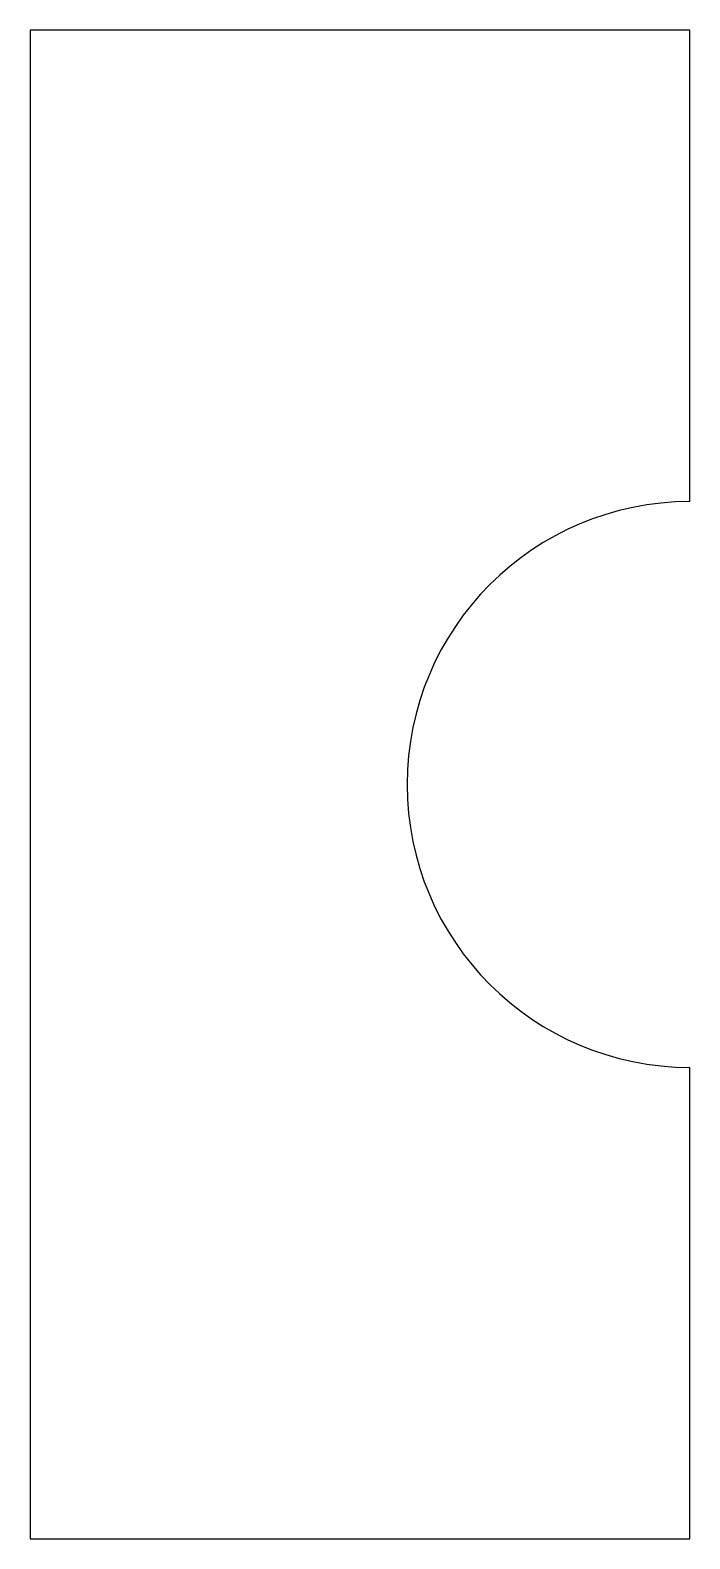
# Model space of a CAD drawing. Header units: millimetres. Extents: x 2.5 to 6, y -4 to 4.
import ezdxf

# ---------------------------------------------------------------- set-up
doc = ezdxf.new("R2010")
doc.units = ezdxf.units.MM
doc.layers.get('0').update_dxf_attribs({"linetype": 'CONTINUOUS', "lineweight": 25, "true_color": 0xffffff})

msp = doc.modelspace()

# ---------------------------------------------------------------- linework, layer by layer
for p, q in [((6, 4), (2.5, 4)), ((2.5, 4), (2.5, -4)), ((6, 1.5), (6, 4)), ((6, -4), (6, -1.5)), ((2.5, -4), (6, -4))]:
    msp.add_line(p, q)
msp.add_arc((6, 0), 1.5, 90, 270)

doc.saveas('drawing.dxf')
